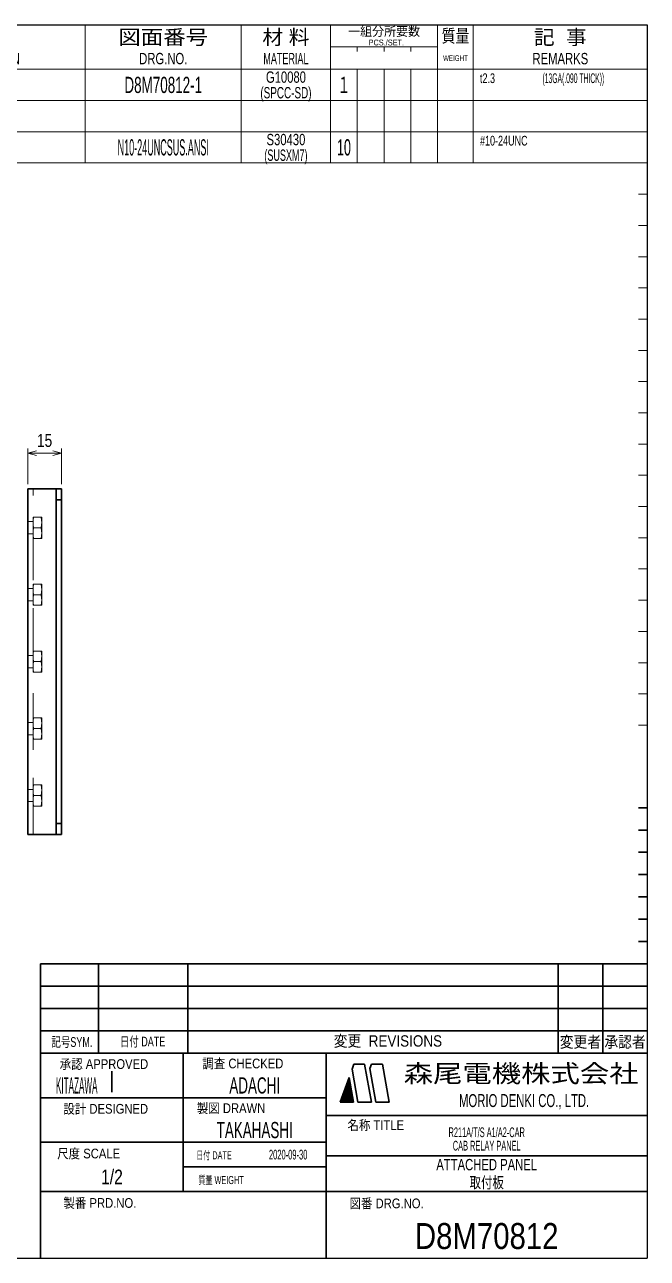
# Model space of a CAD drawing. Header units: millimetres. Extents: x 7 to 413, y -84 to 287.
# Drawn here: x 273.4 to 413, y 10.2 to 286.8 of the extents above; entities that cross this region are included whole.
import ezdxf
from ezdxf.enums import TextEntityAlignment as Align

# ---------------------------------------------------------------- set-up
doc = ezdxf.new("R2010")
doc.units = ezdxf.units.MM
doc.linetypes.add('DASHED', pattern=[19, 12.7, -6.3])
for name, color, linetype in [('GR1_02', 7, 'Continuous'), ('GR1_04', 7, 'Continuous'), ('GR1_16', 7, 'Continuous'), ('図面枠D8M', 7, 'Continuous'), ('表題、部品表', 7, 'Continuous'), ('表題、部品表_02', 7, 'Continuous'), ('表題、部品表_03', 7, 'Continuous')]:
    doc.layers.add(name, color=color, linetype=linetype)
doc.styles.add('HG丸ｺﾞｼｯｸM-PRO', font='')
doc.styles.get('HG丸ｺﾞｼｯｸM-PRO').set_extended_font_data('HG丸ｺﾞｼｯｸM-PRO')

# ---------------------------------------------------------------- blocks, each defined once
blk = doc.blocks.new('BLKF024')
at = {"layer": '図面枠D8M', "color": 4, "linetype": 'Continuous', "lineweight": 13}
for p, q in [((345.506831, 48.999879), (346.3333, 49.826349)), ((345.58776, 49.22223), (346.312102, 49.946572)), ((345.668689, 49.44458), (346.290903, 50.066794)), ((345.749617, 49.66693), (346.269705, 50.187017)), ((345.830546, 49.88928), (346.248506, 50.30724)), ((345.911475, 50.111631), (346.227307, 50.427463)), ((345.992404, 50.333981), (346.206109, 50.547686)), ((346.073333, 50.556331), (346.18491, 50.667909)), ((346.154262, 50.778681), (346.163712, 50.788131)), ((344.157871, 45.246757), (346.693675, 47.782561)), ((344.211969, 45.442276), (346.672477, 47.902784)), ((344.292898, 45.664626), (346.651278, 48.023006)), ((344.299292, 45.246757), (346.714874, 47.662338)), ((344.373827, 45.886976), (346.63008, 48.143229)), ((344.440714, 45.246757), (346.736072, 47.542115)), ((344.454756, 46.109327), (346.608881, 48.263452)), ((344.535684, 46.331677), (346.587682, 48.383675)), ((344.582135, 45.246757), (346.757271, 47.421892)), ((344.616613, 46.554027), (346.566484, 48.503898)), ((344.697542, 46.776377), (346.545285, 48.624121)), ((344.723556, 45.246757), (346.778469, 47.301669)), ((344.778471, 46.998727), (346.524087, 48.744343)), ((344.8594, 47.221078), (346.502888, 48.864566)), ((344.864978, 45.246757), (346.799668, 47.181447)), ((344.940329, 47.443428), (346.48169, 48.984789)), ((345.006399, 45.246757), (346.820866, 47.061224)), ((345.021258, 47.665778), (346.460491, 49.105012)), ((345.102186, 47.888128), (346.439293, 49.225235)), ((345.183115, 48.110479), (346.418094, 49.345457)), ((345.264044, 48.332829), (346.396896, 49.46568)), ((345.344973, 48.555179), (346.375697, 49.585903)), ((345.425902, 48.777529), (346.354499, 49.706126)), ((345.147821, 45.246757), (346.842065, 46.941001)), ((345.289242, 45.246757), (346.863263, 46.820778)), ((345.430663, 45.246757), (346.884462, 46.700555)), ((345.572085, 45.246757), (346.90566, 46.580332)), ((345.713506, 45.246757), (346.926859, 46.46011)), ((345.854927, 45.246757), (346.948057, 46.339887)), ((345.996349, 45.246757), (346.969256, 46.219664)), ((346.13777, 45.246757), (346.990455, 46.099441)), ((346.279191, 45.246757), (347.011653, 45.979218)), ((346.420613, 45.246757), (347.032852, 45.858995)), ((346.562034, 45.246757), (347.05405, 45.738773)), ((346.703455, 45.246757), (347.075249, 45.61855)), ((346.844877, 45.246757), (347.096447, 45.498327)), ((346.986298, 45.246757), (347.117646, 45.378104)), ((347.12772, 45.246757), (347.138844, 45.257881))]:
    blk.add_line(p, q, dxfattribs=at)
blk = doc.blocks.new('BLKF023')
at = {"layer": '図面枠D8M', "color": 2, "linetype": 'Continuous', "lineweight": 25}
for p, q in [((33, 286.75), (413, 286.75)), ((33, 286.75), (33, 10.25)), ((413, 286.75), (413, 10.25)), ((7, 46.25), (7, 10.25)), ((7, 46.25), (33, 46.25)), ((7, 10.25), (413, 10.25))]:
    blk.add_line(p, q, dxfattribs=at)
at = {"layer": '図面枠D8M', "color": 4, "linetype": 'Continuous', "lineweight": 13}
for p, q in [((413, 269.75), (411, 269.75)), ((413, 262.75), (411, 262.75)), ((413, 255.75), (411, 255.75)), ((413, 248.75), (411, 248.75)), ((413, 241.75), (411, 241.75)), ((413, 234.75), (411, 234.75)), ((413, 227.75), (411, 227.75)), ((413, 220.75), (411, 220.75)), ((413, 213.75), (411, 213.75)), ((413, 206.75), (411, 206.75)), ((413, 199.75), (411, 199.75)), ((413, 192.75), (411, 192.75)), ((413, 185.75), (411, 185.75)), ((413, 178.75), (411, 178.75)), ((413, 171.75), (411, 171.75)), ((413, 164.75), (411, 164.75)), ((413, 157.75), (411, 157.75)), ((413, 150.75), (411, 150.75)), ((413, 143.75), (411, 143.75)), ((413, 136.75), (411, 136.75)), ((411, 129.75), (413, 129.75))]:
    blk.add_line(p, q, dxfattribs=at)
at = {"layer": '図面枠D8M', "color": 3, "linetype": 'Continuous', "lineweight": 35}
for p, q in [((413, 111.25), (411, 111.25)), ((413, 106.25), (411, 106.25)), ((413, 101.25), (411, 101.25)), ((413, 96.25), (411, 96.25)), ((413, 91.25), (411, 91.25)), ((413, 86.25), (411, 86.25)), ((413, 81.25), (411, 81.25)), ((277, 76.25), (413, 76.25)), ((277, 76.25), (277, 10.25)), ((290, 76.25), (290, 56.25)), ((310, 76.25), (310, 56.25)), ((393, 76.25), (393, 56.25)), ((403, 76.25), (403, 56.25)), ((277, 71.25), (413, 71.25)), ((277, 66.25), (413, 66.25)), ((277, 61.25), (413, 61.25)), ((277, 56.25), (413, 56.25)), ((309, 56.25), (309, 25.25)), ((341, 56.25), (341, 10.25)), ((346.84, 52.65), (347.23, 53.75)), ((348.14, 45.25), (346.84, 52.65)), ((347.23, 53.75), (349.64, 53.75)), ((351.14, 45.25), (349.64, 53.75)), ((351.18, 53.75), (350.82, 52.76)), ((352.14, 45.25), (350.82, 52.76)), ((351.18, 53.75), (353.64, 53.75)), ((355.14, 45.25), (353.64, 53.75)), ((293, 52.17), (293, 47.48)), ((344.14, 45.25), (346.16, 50.8)), ((347.14, 45.25), (346.16, 50.8)), ((277, 46.25), (341, 46.25)), ((344.14, 45.25), (347.14, 45.25)), ((348.14, 45.25), (351.14, 45.25)), ((352.14, 45.25), (355.14, 45.25)), ((341, 42.25), (413, 42.25)), ((7, 40.25), (33, 40.25)), ((277, 36.25), (341, 36.25)), ((7, 34.25), (33, 34.25)), ((341, 33.25), (413, 33.25)), ((309, 30.75), (341, 30.75)), ((7, 28.25), (33, 28.25)), ((277, 25.25), (413, 25.25)), ((7, 22.25), (33, 22.25)), ((33, 16.25), (7, 16.25))]:
    blk.add_line(p, q, dxfattribs=at)
at = {"layer": '図面枠D8M', "color": 4, "linetype": 'Continuous', "lineweight": 13}
blk.add_blockref('BLKF024', (0, 0), dxfattribs=at)
at = {"layer": '図面枠D8M', "color": 4, "linetype": 'Continuous', "lineweight": 13, "style": 'HG丸ｺﾞｼｯｸM-PRO'}
for s, height, width, p in [('記号SYM.', 2.182, 0.69227, (284.03, 58.74)), ('日付 DATE', 2.182, 0.692507, (299.87, 58.83)), ('変更  REVISIONS', 2.5455, 0.887352, (354.85, 58.97)), ('変更者', 2.545, 0.887717, (398, 58.75)), ('承認者', 2.545, 0.887717, (408, 58.75)), ('調査 CHECKED', 2.182, 0.863174, (322.34, 53.92)), ('承認 APPROVED', 2.1818, 0.863151, (291.21, 53.79)), ('設計 DESIGNED', 2.1818, 0.862613, (291.61, 43.76)), ('製図 DRAWN', 2.182, 0.863099, (319.7, 43.9)), ('名称 TITLE', 2.182, 0.862489, (352.13, 40.11)), ('尺度 SCALE', 2.182, 0.862581, (287.78, 33.74)), ('日付 DATE', 1.818, 0.618255, (315.88, 33.34)), ('質量 WEIGHT', 1.818, 0.618812, (317.46, 27.8)), ('製番 PRD.NO.', 2.182, 0.863299, (290.29, 22.66)), ('図番 DRG.NO.', 2.182, 0.863083, (354.56, 22.56))]:
    blk.add_text(s, height=height, dxfattribs=dict(at, width=width)).set_placement(p, align=Align.MIDDLE_CENTER)
at = {"layer": '図面枠D8M', "color": 2, "linetype": 'Continuous', "lineweight": 25, "style": 'HG丸ｺﾞｼｯｸM-PRO', "width": 1.206081}
blk.add_text('森尾電機株式会社', height=4, dxfattribs=at).set_placement((384.72, 51.68), align=Align.MIDDLE_CENTER)
at = {"layer": '図面枠D8M', "color": 3, "linetype": 'Continuous', "lineweight": 35, "style": 'HG丸ｺﾞｼｯｸM-PRO', "width": 0.652197}
blk.add_text('MORIO DENKI CO., LTD.', height=2.9091, dxfattribs=at).set_placement((385.38, 45.61), align=Align.MIDDLE_CENTER)
blk = doc.blocks.new('BLKF025')
at = {"layer": '図面枠D8M', "color": 3, "linetype": 'Continuous', "lineweight": 35, "style": 'HG丸ｺﾞｼｯｸM-PRO'}
for s, height, width, p in [('KITAZAWA', 3.636, 0.374534, (285.11, 49)), ('ADACHI', 3.636, 0.619335, (325, 49)), ('TAKAHASHI', 3.636, 0.618927, (325, 39)), ('2020-09-30', 2.182, 0.482412, (332.5, 33.5)), ('1/2', 3.273, 0.80628, (293, 28.5)), ('D8M70812', 5.818, 0.845432, (377, 15.25))]:
    blk.add_text(s, height=height, dxfattribs=dict(at, width=width)).set_placement(p, align=Align.MIDDLE_CENTER)
blk = doc.blocks.new('BLKF038')
at = {"layer": 'GR1_04', "color": 4, "linetype": 'DASHED', "lineweight": 13}
for p, q in [((275.31, 111.61), (275.31, 116.37)), ((275.31, 116.37), (277.26, 116.37)), ((277.26, 116.37), (277.26, 111.61)), ((275.49, 113.99), (277.26, 113.99)), ((277.26, 111.61), (275.31, 111.61))]:
    blk.add_line(p, q, dxfattribs=at)
for centre, start, end in [((279.36, 115.18), 162.926, 197.074), ((273.21, 115.18), 342.926, 17.074), ((279.36, 112.8), 162.926, 197.074), ((273.21, 112.8), 342.926, 17.074)]:
    blk.add_arc(centre, 4.05, start, end, dxfattribs=at)
blk = doc.blocks.new('BLKF039')
at = {"layer": 'GR1_04', "color": 4, "linetype": 'DASHED', "lineweight": 13}
for p, q in [((275.31, 126.61), (275.31, 131.37)), ((275.31, 131.37), (277.26, 131.37)), ((277.26, 131.37), (277.26, 126.61)), ((275.49, 128.99), (277.26, 128.99)), ((277.26, 126.61), (275.31, 126.61))]:
    blk.add_line(p, q, dxfattribs=at)
for centre, start, end in [((279.36, 130.18), 162.926, 197.074), ((273.21, 130.18), 342.926, 17.074), ((279.36, 127.8), 162.926, 197.074), ((273.21, 127.8), 342.926, 17.074)]:
    blk.add_arc(centre, 4.05, start, end, dxfattribs=at)
blk = doc.blocks.new('BLKF040')
at = {"layer": 'GR1_04', "color": 4, "linetype": 'DASHED', "lineweight": 13}
for p, q in [((275.31, 141.61), (275.31, 146.37)), ((275.31, 146.37), (277.26, 146.37)), ((275.49, 143.99), (277.26, 143.99)), ((277.26, 146.37), (277.26, 141.61)), ((277.26, 141.61), (275.31, 141.61))]:
    blk.add_line(p, q, dxfattribs=at)
for centre, start, end in [((279.36, 145.18), 162.926, 197.074), ((279.36, 142.8), 162.926, 197.074), ((273.21, 145.18), 342.926, 17.074), ((273.21, 142.8), 342.926, 17.074)]:
    blk.add_arc(centre, 4.05, start, end, dxfattribs=at)
blk = doc.blocks.new('BLKF041')
at = {"layer": 'GR1_04', "color": 4, "linetype": 'DASHED', "lineweight": 13}
for p, q in [((275.31, 156.61), (275.31, 161.37)), ((275.31, 161.37), (277.26, 161.37)), ((277.26, 161.37), (277.26, 156.61)), ((275.49, 158.99), (277.26, 158.99)), ((277.26, 156.61), (275.31, 156.61))]:
    blk.add_line(p, q, dxfattribs=at)
for centre, start, end in [((279.36, 160.18), 162.926, 197.074), ((273.21, 160.18), 342.926, 17.074), ((279.36, 157.8), 162.926, 197.074), ((273.21, 157.8), 342.926, 17.074)]:
    blk.add_arc(centre, 4.05, start, end, dxfattribs=at)
blk = doc.blocks.new('BLKF042')
at = {"layer": 'GR1_04', "color": 4, "linetype": 'DASHED', "lineweight": 13}
for p, q in [((275.31, 171.61), (275.31, 176.37)), ((275.31, 176.37), (277.26, 176.37)), ((277.26, 176.37), (277.26, 171.61)), ((277.26, 171.61), (275.31, 171.61)), ((275.49, 173.99), (277.26, 173.99))]:
    blk.add_line(p, q, dxfattribs=at)
for centre, start, end in [((279.36, 175.18), 162.926, 197.074), ((273.21, 175.18), 342.926, 17.074), ((279.36, 172.8), 162.926, 197.074), ((273.21, 172.8), 342.926, 17.074)]:
    blk.add_arc(centre, 4.05, start, end, dxfattribs=at)
blk = doc.blocks.new('BLKF043')
at = {"layer": 'GR1_02', "color": 3, "linetype": 'Continuous', "lineweight": 35}
for p, q in [((274.16, 105.24), (274.16, 182.74)), ((274.16, 182.74), (281.66, 182.74)), ((280.51, 105.24), (280.51, 182.74)), ((281.66, 182.74), (281.66, 105.24)), ((280.51, 180.24), (281.66, 180.24)), ((274.16, 105.24), (281.66, 105.24)), ((280.51, 107.74), (281.66, 107.74))]:
    blk.add_line(p, q, dxfattribs=at)
at = {"layer": 'GR1_02', "color": 4, "linetype": 'DASHED', "lineweight": 13}
for p, q in [((275.31, 105.24), (275.31, 182.74)), ((274.16, 175.36), (275.31, 175.36)), ((274.16, 172.61), (275.31, 172.61)), ((274.16, 160.36), (275.31, 160.36)), ((274.16, 157.61), (275.31, 157.61)), ((274.16, 145.36), (275.31, 145.36)), ((274.16, 142.61), (275.31, 142.61)), ((274.16, 130.36), (275.31, 130.36)), ((274.16, 127.61), (275.31, 127.61)), ((274.16, 115.36), (275.31, 115.36)), ((274.16, 112.61), (275.31, 112.61))]:
    blk.add_line(p, q, dxfattribs=at)
blk = doc.blocks.new('BLKF045')
at = {"layer": '表題、部品表', "color": 4, "linetype": 'Continuous', "lineweight": 13}
for p, q in [((234.5, 286.75), (234.5, 276.75)), ((234.5, 286.75), (413, 286.75)), ((240.5, 286.75), (240.5, 276.75)), ((287, 286.75), (287, 276.75)), ((322, 286.75), (322, 276.75)), ((342, 286.75), (342, 276.75)), ((366, 286.75), (366, 276.75)), ((374, 286.75), (374, 276.75)), ((413, 286.75), (413, 276.75)), ((342, 281.75), (366, 281.75)), ((348, 280.75), (348, 281.75)), ((354, 281.75), (354, 280.75)), ((360, 281.75), (360, 280.75)), ((234.5, 276.75), (413, 276.75))]:
    blk.add_line(p, q, dxfattribs=at)
at = {"layer": '表題、部品表', "color": 3, "linetype": 'Continuous', "lineweight": 35, "style": 'HG丸ｺﾞｼｯｸM-PRO'}
for s, height, width, p in [('照号', 2.909, 0.651535, (237.5, 283.95)), ('名  称', 3.273, 1.042426, (263.75, 283.95)), ('図面番号', 3.273, 1.127518, (304.5, 283.95)), ('材 料', 3.273, 1.042439, (332, 283.95)), ('一組分所要数', 2.036, 0.966638, (354, 285.25)), ('質量', 2.909, 0.781842, (370, 284.25)), ('記  事', 3.273, 1.042426, (393.5, 283.95)), ('PCS./SET.', 1.309, 0.862935, (354.5, 282.75)), ('NO', 2.545, 0.740841, (237.5, 279.15)), ('DESCRIPTION', 2.5455, 0.741365, (263.75, 279.15)), ('DRG.NO.', 2.545, 0.741189, (304.5, 279.15)), ('MATERIAL', 2.545, 0.594756, (332, 279.15)), ('WEIGHT', 1.309, 0.635507, (370, 279.25)), ('REMARKS', 2.545, 0.742803, (393.5, 279.15))]:
    blk.add_text(s, height=height, dxfattribs=dict(at, width=width)).set_placement(p, align=Align.MIDDLE_CENTER)
blk = doc.blocks.new('BLKF044')
at = {"layer": '表題、部品表', "color": 3, "linetype": 'Continuous', "lineweight": 13}
blk.add_blockref('BLKF045', (0, 0), dxfattribs=at)
blk = doc.blocks.new('FXTIP_ARROW_S')
at = {"color": 0, "linetype": 'Continuous', "lineweight": -2}
for q in [(-1, 0), (-0.97, 0.26), (-0.97, -0.26)]:
    blk.add_line((0, 0), q, dxfattribs=at)
blk = doc.blocks.new('FXTIP_ARROW_E')
at = {"color": 0, "linetype": 'Continuous', "lineweight": -2}
for q in [(-1, 0), (-0.97, 0.26), (-0.97, -0.26)]:
    blk.add_line((0, 0), q, dxfattribs=at)
blk = doc.blocks.new('BLKF052')
at = {"layer": '表題、部品表_02', "color": 4, "linetype": 'Continuous', "lineweight": 13}
for p, q in [((234.5, 276.75), (234.5, 269.75)), ((234.5, 276.75), (413, 276.75)), ((240.5, 276.75), (240.5, 269.75)), ((287, 276.75), (287, 269.75)), ((322, 276.75), (322, 269.75)), ((342, 276.75), (342, 269.75)), ((348, 276.75), (348, 269.75)), ((354, 276.75), (354, 269.75)), ((360, 269.75), (360, 276.75)), ((366, 276.75), (366, 269.75)), ((374, 276.75), (374, 269.75)), ((413, 276.75), (413, 269.75)), ((234.5, 269.75), (413, 269.75))]:
    blk.add_line(p, q, dxfattribs=at)
blk = doc.blocks.new('BLKF053')
at = {"layer": '表題、部品表_02', "color": 4, "linetype": 'Continuous', "lineweight": 13}
for p, q in [((234.5, 269.75), (234.5, 262.75)), ((234.5, 269.75), (413, 269.75)), ((240.5, 269.75), (240.5, 262.75)), ((287, 269.75), (287, 262.75)), ((322, 269.75), (322, 262.75)), ((342, 269.75), (342, 262.75)), ((348, 269.75), (348, 262.75)), ((354, 269.75), (354, 262.75)), ((360, 262.75), (360, 269.75)), ((366, 269.75), (366, 262.75)), ((374, 269.75), (374, 262.75)), ((413, 269.75), (413, 262.75)), ((234.5, 262.75), (413, 262.75))]:
    blk.add_line(p, q, dxfattribs=at)
blk = doc.blocks.new('BLKF054')
at = {"layer": '表題、部品表_02', "color": 4, "linetype": 'Continuous', "lineweight": 13}
for p, q in [((234.5, 262.75), (234.5, 255.75)), ((234.5, 262.75), (413, 262.75)), ((240.5, 262.75), (240.5, 255.75)), ((287, 262.75), (287, 255.75)), ((322, 262.75), (322, 255.75)), ((342, 262.75), (342, 255.75)), ((348, 262.75), (348, 255.75)), ((354, 262.75), (354, 255.75)), ((360, 255.75), (360, 262.75)), ((366, 262.75), (366, 255.75)), ((374, 262.75), (374, 255.75)), ((413, 262.75), (413, 255.75)), ((234.5, 255.75), (413, 255.75))]:
    blk.add_line(p, q, dxfattribs=at)

msp = doc.modelspace()

# ---------------------------------------------------------------- linework, layer by layer
at = {"layer": 'GR1_16', "color": 4, "linetype": 'Continuous', "lineweight": 13}
for p, q in [((274.16, 183.74), (274.16, 191.74)), ((281.66, 183.74), (281.66, 191.74)), ((274.16, 190.74), (281.66, 190.74))]:
    msp.add_line(p, q, dxfattribs=at)

# ---------------------------------------------------------------- block references
at = {"layer": 'GR1_02', "color": 4, "linetype": 'DASHED', "lineweight": 13}
msp.add_blockref('BLKF043', (0, 0), dxfattribs=at)
at = {"layer": 'GR1_04', "color": 4, "linetype": 'DASHED', "lineweight": 13}
for name in ['BLKF042', 'BLKF041', 'BLKF040', 'BLKF039', 'BLKF038']:
    msp.add_blockref(name, (0, 0), dxfattribs=at)
at = {"layer": 'GR1_16', "color": 4, "linetype": 'Continuous', "lineweight": 13, "xscale": 2, "yscale": 2}
for name, p, rotation in [('FXTIP_ARROW_S', (274.16, 190.74), 180), ('FXTIP_ARROW_E', (281.66, 190.74), 360)]:
    msp.add_blockref(name, p, dxfattribs=dict(at, rotation=rotation))
at = {"layer": '図面枠D8M', "color": 4, "linetype": 'Continuous', "lineweight": 35}
msp.add_blockref('BLKF023', (0, 0), dxfattribs=at)
at = {"layer": '図面枠D8M', "color": 3, "linetype": 'Continuous', "lineweight": 35}
msp.add_blockref('BLKF025', (0, 0), dxfattribs=at)
at = {"layer": '表題、部品表', "color": 3, "linetype": 'Continuous', "lineweight": 13}
msp.add_blockref('BLKF044', (0, 0), dxfattribs=at)
at = {"layer": '表題、部品表_02', "color": 4, "linetype": 'Continuous', "lineweight": 13}
for name in ['BLKF052', 'BLKF053', 'BLKF054']:
    msp.add_blockref(name, (0, 0), dxfattribs=at)

# ---------------------------------------------------------------- texts
at = {"layer": 'GR1_16', "color": 3, "linetype": 'Continuous', "lineweight": 35, "style": 'HG丸ｺﾞｼｯｸM-PRO', "width": 0.784542}
msp.add_text('15', height=2.909, rotation=0, dxfattribs=at).set_placement((277.91, 191.24), align=Align.BOTTOM_CENTER)
at = {"layer": '図面枠D8M', "color": 3, "linetype": 'Continuous', "lineweight": 35, "style": 'HG丸ｺﾞｼｯｸM-PRO'}
for s, height, width, p in [('R211A/T/S A1/A2-CAR', 2.1818, 0.521924, (377, 38.5)), ('CAB RELAY PANEL', 2.1818, 0.522797, (377, 35.5)), ('ATTACHED PANEL', 2.5455, 0.741736, (377, 31.25)), ('取付板', 2.545, 0.741121, (377, 27.25))]:
    msp.add_text(s, height=height, dxfattribs=dict(at, width=width)).set_placement(p, align=Align.MIDDLE_CENTER)
at = {"layer": '表題、部品表_03', "color": 3, "linetype": 'Continuous', "lineweight": 35, "style": 'HG丸ｺﾞｼｯｸM-PRO'}
for s, height, width, p in [('D8M70812-1', 3.636, 0.619404, (304.5, 273.25)), ('G10080', 2.545, 0.740408, (332, 275)), ('１', 3.64, 0.578238, (345, 273.25)), ('(SPCC-SD)', 2.545, 0.652377, (332, 271.5)), ('N10-24UNCSUS.ANSI', 3.6364, 0.415678, (304.5, 259.25)), ('S30430', 2.545, 0.740904, (332, 261)), ('10', 3.636, 0.576062, (345, 259.25)), ('(SUSXM7)', 2.545, 0.594345, (332, 257.5))]:
    msp.add_text(s, height=height, dxfattribs=dict(at, width=width)).set_placement(p, align=Align.MIDDLE_CENTER)
for s, height, width, p in [('t2.3', 2.182, 0.690457, (375.5, 274.75)), ('(13GA(.090 THICK))', 2.1818, 0.416535, (389.5, 274.75)), ('#10-24UNC', 2.182, 0.691855, (375.5, 260.75))]:
    msp.add_text(s, height=height, dxfattribs=dict(at, width=width)).set_placement(p, align=Align.MIDDLE_LEFT)

doc.saveas('drawing.dxf')
